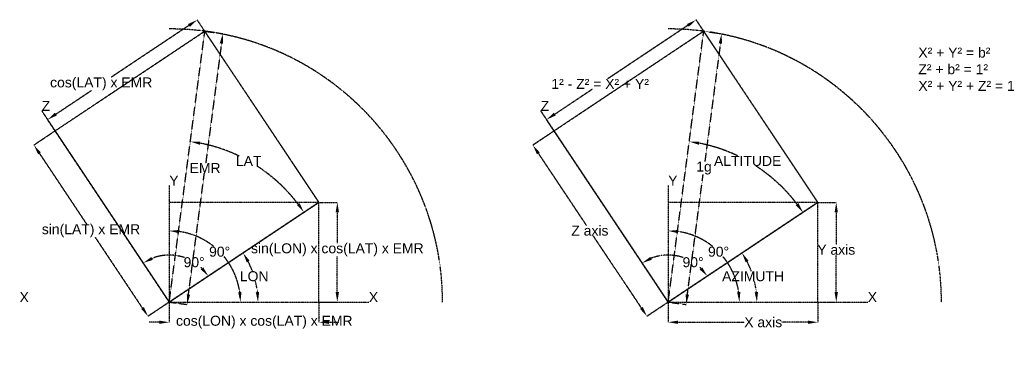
# Model space of a CAD drawing. Header units: inches. Extents: x -6371 to 33934, y -6371 to 6576.
# Drawn here: x 14006 to 33934, y -1203 to 5659 of the extents above; entities that cross this region are included whole.
import ezdxf

# ---------------------------------------------------------------- set-up
doc = ezdxf.new("R2010")
doc.units = ezdxf.units.IN
doc.header["$MEASUREMENT"] = 0
doc.linetypes.add('DASHED2', pattern=[0.375, 0.25, -0.125])
doc.layers.add('vec_LATLON', color=6, linetype='DASHED2')
doc.styles.get("Standard").update_dxf_attribs({"font": 'ARIAL.TTF'})
doc.dimstyles.get("Standard").update_dxf_attribs({"dimtxt": 0.18, "dimasz": 0.18, "dimexe": 0.18, "dimexo": 0.0625, "dimgap": 0.09, "dimtad": 0, "dimtih": 1, "dimtoh": 1, "dimdec": 4, "dimzin": 0, "dimdsep": 46, "dimtxsty": 'Standard', "dimcen": 0.09, "dimadec": 0, "dimazin": 0, "dimtfac": 1, "dimtdec": 4, "dimtofl": 0, "dimtmove": 0, "dimatfit": 3, "dimfxl": 1, "dimtolj": 1, "dimtzin": 0, "dimarcsym": 0})

# ---------------------------------------------------------------- blocks, each defined once
blk = doc.blocks.new('*D36')
at = {"layer": 'Defpoints', "color": 0}
for p in [(20000, 2000), (18745, 346), (17000, 0), (17000, 0), (21000, 0)]:
    blk.add_point(p, dxfattribs=at)
at = {"layer": 'vec_LATLON', "color": 0, "lineweight": -2}
for start, end in [(20.4334, 27.244), (6.4461, 13.4589)]:
    blk.add_arc((17000, 0), 1779, start, end, dxfattribs=at)
at = {"layer": 'vec_LATLON', "color": 0}
for points in [[(18610, 831), (18553, 797), (18480, 987)], [(18734, 198), (18801, 202), (18779, 0)]]:
    blk.add_solid(points, dxfattribs=at)
at = {"layer": 'vec_LATLON', "color": 0, "insert": (18702, 518), "char_height": 200, "attachment_point": 5}
blk.add_mtext('LON', dxfattribs=at)
blk = doc.blocks.new('*D37')
at = {"layer": 'Defpoints', "color": 0}
for p in [(17713, 5431), (19088, 2486), (20000, 2000), (17000, 0), (17000, 0)]:
    blk.add_point(p, dxfattribs=at)
at = {"layer": 'vec_LATLON', "color": 0, "lineweight": -2}
for start, end in [(64.4576, 78.9895), (37.2205, 57.2038)]:
    blk.add_arc((17000, 0), 3246, start, end, dxfattribs=at)
at = {"layer": 'vec_LATLON', "color": 0}
for points in [[(17625, 3220), (17615, 3154), (17423, 3219)], [(19558, 1944), (19612, 1983), (19701, 1801)]]:
    blk.add_solid(points, dxfattribs=at)
at = {"layer": 'vec_LATLON', "color": 0, "insert": (18592, 2829), "char_height": 200, "attachment_point": 5}
blk.add_mtext('LAT', dxfattribs=at)
blk = doc.blocks.new('*D38')
at = {"layer": 'Defpoints', "color": 0}
for p in [(17713, 5431), (18072, 5383), (17000, 0)]:
    blk.add_point(p, dxfattribs=at)
at = {"layer": 'vec_LATLON', "color": 0, "lineweight": -2}
for p, q in [((17713, 5431), (18072, 5383)), ((18046, 5185), (17731, 2789)), ((17385, 151), (17705, 2588)), ((17000, 0), (17359, -47))]:
    blk.add_line(p, q, dxfattribs=at)
at = {"layer": 'vec_LATLON', "color": 0}
for points in [[(18079, 5181), (18013, 5190), (18072, 5383)], [(17352, 156), (17418, 147), (17359, -47)]]:
    blk.add_solid(points, dxfattribs=at)
at = {"layer": 'vec_LATLON', "color": 0, "insert": (17718, 2688), "char_height": 200, "attachment_point": 5}
blk.add_mtext('\\A1;EMR', dxfattribs=at)
blk = doc.blocks.new('*D39')
at = {"layer": 'Defpoints', "color": 0}
for p in [(17000, 0), (20000, 0), (20000, -404)]:
    blk.add_point(p, dxfattribs=at)
at = {"layer": 'vec_LATLON', "color": 0, "lineweight": -2}
for p, q in [((17000, 0), (17000, -404)), ((20000, 0), (20000, -404)), ((16800, -404), (16600, -404)), ((20200, -404), (20400, -404))]:
    blk.add_line(p, q, dxfattribs=at)
at = {"layer": 'vec_LATLON', "color": 0}
for points in [[(16800, -437), (16800, -371), (17000, -404)], [(20200, -371), (20200, -437), (20000, -404)]]:
    blk.add_solid(points, dxfattribs=at)
at = {"layer": 'vec_LATLON', "color": 0, "insert": (18905, -404), "char_height": 200, "attachment_point": 5}
blk.add_mtext('\\A1;cos(LON) x cos(LAT) x EMR', dxfattribs=at)
blk = doc.blocks.new('*D40')
at = {"layer": 'Defpoints', "color": 0}
for p in [(14713, 3431), (14288, 3147), (17000, 0)]:
    blk.add_point(p, dxfattribs=at)
at = {"layer": 'vec_LATLON', "color": 0, "lineweight": -2}
for p, q in [((14713, 3431), (14288, 3147)), ((14399, 2981), (15344, 1563)), ((16464, -117), (15519, 1301)), ((17000, 0), (16574, -284))]:
    blk.add_line(p, q, dxfattribs=at)
at = {"layer": 'vec_LATLON', "color": 0}
for points in [[(14426, 2999), (14371, 2962), (14288, 3147)], [(16436, -136), (16491, -99), (16575, -284)]]:
    blk.add_solid(points, dxfattribs=at)
at = {"layer": 'vec_LATLON', "color": 0, "insert": (15431, 1432), "char_height": 200, "attachment_point": 5}
blk.add_mtext('\\A1;sin(LAT) x EMR', dxfattribs=at)
blk = doc.blocks.new('*D41')
at = {"layer": 'Defpoints', "color": 0}
for p in [(20000, 2000), (20369, 2000), (20000, 0)]:
    blk.add_point(p, dxfattribs=at)
at = {"layer": 'vec_LATLON', "color": 0, "lineweight": -2}
for p, q in [((20000, 2000), (20369, 2000)), ((20369, 1800), (20369, 1180)), ((20369, 200), (20369, 917)), ((20000, 0), (20369, 0))]:
    blk.add_line(p, q, dxfattribs=at)
at = {"layer": 'vec_LATLON', "color": 0}
for points in [[(20402, 1800), (20335, 1800), (20369, 2000)], [(20335, 200), (20402, 200), (20369, 0)]]:
    blk.add_solid(points, dxfattribs=at)
at = {"layer": 'vec_LATLON', "color": 0, "insert": (20369, 1049), "char_height": 200, "attachment_point": 5}
blk.add_mtext('\\A1;sin(LON) x cos(LAT) x EMR', dxfattribs=at)
blk = doc.blocks.new('*D44')
at = {"layer": 'Defpoints', "color": 0}
for p in [(17561, 5658), (20000, 2000), (17000, 0)]:
    blk.add_point(p, dxfattribs=at)
at = {"layer": 'vec_LATLON', "color": 0, "lineweight": -2}
for p, q in [((20000, 2000), (17561, 5659)), ((17395, 5548), (15833, 4506)), ((14727, 3769), (15440, 4244)), ((17000, 0), (14561, 3659))]:
    blk.add_line(p, q, dxfattribs=at)
at = {"layer": 'vec_LATLON', "color": 0}
for points in [[(17413, 5520), (17376, 5575), (17561, 5658)], [(14709, 3797), (14746, 3742), (14561, 3658)]]:
    blk.add_solid(points, dxfattribs=at)
at = {"layer": 'vec_LATLON', "color": 0, "insert": (15636, 4375), "char_height": 200, "attachment_point": 5}
blk.add_mtext('\\A1;cos(LAT) x EMR', dxfattribs=at)
blk = doc.blocks.new('*D45')
at = {"layer": 'Defpoints', "color": 0}
for p in [(14444, 3834), (20000, 2000), (16940, 940), (17000, 0), (17000, 0)]:
    blk.add_point(p, dxfattribs=at)
at = {"layer": 'vec_LATLON', "color": 0, "lineweight": -2}
for start, end in [(71.225, 111.4987), (45.8815, 47.5715)]:
    blk.add_arc((17000, 0), 942, start, end, dxfattribs=at)
at = {"layer": 'vec_LATLON', "color": 0}
for points in [[(16640, 906), (16670, 847), (16478, 784)], [(17630, 655), (17681, 697), (17784, 522)]]:
    blk.add_solid(points, dxfattribs=at)
at = {"layer": 'vec_LATLON', "color": 5, "insert": (17499, 799), "char_height": 200, "attachment_point": 5}
blk.add_mtext('\\A1;90%%d', dxfattribs=at)
blk = doc.blocks.new('*D46')
at = {"layer": 'Defpoints', "color": 0}
for p in [(17000, 2337), (18237, 714), (17000, 0), (17000, 0), (21000, 0)]:
    blk.add_point(p, dxfattribs=at)
at = {"layer": 'vec_LATLON', "color": 0, "lineweight": -2}
for start, end in [(51.2229, 81.9677), (8.0323, 39.3922)]:
    blk.add_arc((17000, 0), 1428, start, end, dxfattribs=at)
at = {"layer": 'vec_LATLON', "color": 0}
for points in [[(17202, 1447), (17197, 1381), (17000, 1428)], [(18381, 197), (18447, 202), (18428, 0)]]:
    blk.add_solid(points, dxfattribs=at)
at = {"layer": 'vec_LATLON', "color": 1, "insert": (18010, 1010), "char_height": 200, "attachment_point": 5}
blk.add_mtext('\\A1;90%%d', dxfattribs=at)
blk = doc.blocks.new('*D47')
at = {"layer": 'Defpoints', "color": 0}
for p in [(30000, 2000), (28745, 346), (27000, 0), (27000, 0), (31000, 0)]:
    blk.add_point(p, dxfattribs=at)
at = {"layer": 'vec_LATLON', "color": 0, "lineweight": -2}
for start, end in [(20.3749, 27.244), (6.4461, 13.5152)]:
    blk.add_arc((27000, 0), 1779, start, end, dxfattribs=at)
at = {"layer": 'vec_LATLON', "color": 0}
for points in [[(28610, 831), (28553, 797), (28480, 987)], [(28734, 198), (28801, 202), (28779, 0)]]:
    blk.add_solid(points, dxfattribs=at)
at = {"layer": 'vec_LATLON', "color": 0, "insert": (28702, 518), "char_height": 200, "attachment_point": 5}
blk.add_mtext('AZIMUTH', dxfattribs=at)
blk = doc.blocks.new('*D48')
at = {"layer": 'Defpoints', "color": 0}
for p in [(27713, 5431), (29088, 2486), (30000, 2000), (27000, 0), (27000, 0)]:
    blk.add_point(p, dxfattribs=at)
at = {"layer": 'vec_LATLON', "color": 0, "lineweight": -2}
for start, end in [(64.5273, 78.9895), (37.2205, 57.1485)]:
    blk.add_arc((27000, 0), 3246, start, end, dxfattribs=at)
at = {"layer": 'vec_LATLON', "color": 0}
for points in [[(27626, 3220), (27615, 3154), (27423, 3219)], [(29558, 1944), (29613, 1983), (29701, 1801)]]:
    blk.add_solid(points, dxfattribs=at)
at = {"layer": 'vec_LATLON', "color": 0, "insert": (28593, 2829), "char_height": 200, "attachment_point": 5}
blk.add_mtext('ALTITUDE', dxfattribs=at)
blk = doc.blocks.new('*D49')
at = {"layer": 'Defpoints', "color": 0}
for p in [(27713, 5431), (28072, 5383), (27000, 0)]:
    blk.add_point(p, dxfattribs=at)
at = {"layer": 'vec_LATLON', "color": 0, "lineweight": -2}
for p, q in [((27713, 5431), (28072, 5383)), ((28046, 5185), (27735, 2818)), ((27385, 151), (27701, 2559)), ((27000, 0), (27359, -47))]:
    blk.add_line(p, q, dxfattribs=at)
at = {"layer": 'vec_LATLON', "color": 0}
for points in [[(28079, 5181), (28013, 5190), (28072, 5383)], [(27352, 156), (27418, 147), (27359, -47)]]:
    blk.add_solid(points, dxfattribs=at)
at = {"layer": 'vec_LATLON', "color": 0, "insert": (27718, 2688), "char_height": 200, "attachment_point": 5}
blk.add_mtext('\\A1;1g', dxfattribs=at)
blk = doc.blocks.new('*D50')
at = {"layer": 'Defpoints', "color": 0}
for p in [(27000, 0), (30000, 0), (30000, -404)]:
    blk.add_point(p, dxfattribs=at)
at = {"layer": 'vec_LATLON', "color": 0, "lineweight": -2}
for p, q in [((27000, 0), (27000, -404)), ((30000, 0), (30000, -404)), ((27200, -404), (28531, -404)), ((29800, -404), (29279, -404))]:
    blk.add_line(p, q, dxfattribs=at)
at = {"layer": 'vec_LATLON', "color": 0}
for points in [[(27200, -371), (27200, -437), (27000, -404)], [(29800, -437), (29800, -371), (30000, -404)]]:
    blk.add_solid(points, dxfattribs=at)
at = {"layer": 'vec_LATLON', "color": 0, "insert": (28905, -404), "char_height": 200, "attachment_point": 5}
blk.add_mtext('\\A1;X axis', dxfattribs=at)
blk = doc.blocks.new('*D51')
at = {"layer": 'Defpoints', "color": 0}
for p in [(24713, 3431), (24288, 3147), (27000, 0)]:
    blk.add_point(p, dxfattribs=at)
at = {"layer": 'vec_LATLON', "color": 0, "lineweight": -2}
for p, q in [((24713, 3431), (24288, 3147)), ((24399, 2980), (25364, 1533)), ((26464, -117), (25499, 1330)), ((27000, 0), (26575, -284))]:
    blk.add_line(p, q, dxfattribs=at)
at = {"layer": 'vec_LATLON', "color": 0}
for points in [[(24427, 2999), (24371, 2962), (24288, 3147)], [(26436, -136), (26492, -99), (26575, -284)]]:
    blk.add_solid(points, dxfattribs=at)
at = {"layer": 'vec_LATLON', "color": 0, "insert": (25431, 1432), "char_height": 200, "attachment_point": 5}
blk.add_mtext('\\A1;Z axis', dxfattribs=at)
blk = doc.blocks.new('*D52')
at = {"layer": 'Defpoints', "color": 0}
for p in [(30000, 2000), (30369, 2000), (30000, 0)]:
    blk.add_point(p, dxfattribs=at)
at = {"layer": 'vec_LATLON', "color": 0, "lineweight": -2}
for p, q in [((30000, 2000), (30369, 2000)), ((30369, 1800), (30369, 1150)), ((30369, 200), (30369, 947)), ((30000, 0), (30369, 0))]:
    blk.add_line(p, q, dxfattribs=at)
at = {"layer": 'vec_LATLON', "color": 0}
for points in [[(30402, 1800), (30336, 1800), (30369, 2000)], [(30336, 200), (30402, 200), (30369, 0)]]:
    blk.add_solid(points, dxfattribs=at)
at = {"layer": 'vec_LATLON', "color": 0, "insert": (30369, 1049), "char_height": 200, "attachment_point": 5}
blk.add_mtext('\\A1;Y axis', dxfattribs=at)
blk = doc.blocks.new('*D53')
at = {"layer": 'Defpoints', "color": 0}
for p in [(27561, 5658), (30000, 2000), (27000, 0)]:
    blk.add_point(p, dxfattribs=at)
at = {"layer": 'vec_LATLON', "color": 0, "lineweight": -2}
for p, q in [((30000, 2000), (27561, 5659)), ((27395, 5548), (25789, 4477)), ((24728, 3769), (25485, 4274)), ((27000, 0), (24561, 3659))]:
    blk.add_line(p, q, dxfattribs=at)
at = {"layer": 'vec_LATLON', "color": 0}
for points in [[(27413, 5520), (27376, 5575), (27561, 5658)], [(24709, 3797), (24746, 3742), (24561, 3658)]]:
    blk.add_solid(points, dxfattribs=at)
at = {"layer": 'vec_LATLON', "color": 0, "insert": (25637, 4375), "char_height": 200, "attachment_point": 5}
blk.add_mtext('\\A1;1² - Z² = X² + Y²', dxfattribs=at)
blk = doc.blocks.new('*D54')
at = {"layer": 'Defpoints', "color": 0}
for p in [(24444, 3834), (30000, 2000), (26940, 940), (27000, 0), (27000, 0)]:
    blk.add_point(p, dxfattribs=at)
at = {"layer": 'vec_LATLON', "color": 0, "lineweight": -2}
for start, end in [(71.225, 111.4987), (45.8815, 47.5715)]:
    blk.add_arc((27000, 0), 942, start, end, dxfattribs=at)
at = {"layer": 'vec_LATLON', "color": 0}
for points in [[(26640, 906), (26671, 847), (26478, 784)], [(27630, 655), (27682, 697), (27784, 522)]]:
    blk.add_solid(points, dxfattribs=at)
at = {"layer": 'vec_LATLON', "color": 5, "insert": (27499, 799), "char_height": 200, "attachment_point": 5}
blk.add_mtext('\\A1;90%%d', dxfattribs=at)
blk = doc.blocks.new('*D55')
at = {"layer": 'Defpoints', "color": 0}
for p in [(27000, 2337), (28237, 714), (27000, 0), (27000, 0), (31000, 0)]:
    blk.add_point(p, dxfattribs=at)
at = {"layer": 'vec_LATLON', "color": 0, "lineweight": -2}
for start, end in [(51.2229, 81.9677), (8.0323, 39.3922)]:
    blk.add_arc((27000, 0), 1428, start, end, dxfattribs=at)
at = {"layer": 'vec_LATLON', "color": 0}
for points in [[(27202, 1447), (27198, 1381), (27000, 1428)], [(28381, 197), (28447, 202), (28428, 0)]]:
    blk.add_solid(points, dxfattribs=at)
at = {"layer": 'vec_LATLON', "color": 1, "insert": (28010, 1010), "char_height": 200, "attachment_point": 5}
blk.add_mtext('\\A1;90%%d', dxfattribs=at)

msp = doc.modelspace()

# ---------------------------------------------------------------- linework, layer by layer
at = {"layer": 'vec_LATLON', "color": 2}
for p, q in [((17000.11397, 0.08903), (17713.12549, 5430.57176)), ((27000.34192, 0.06191), (27713.35343, 5430.54464))]:
    msp.add_line(p, q, dxfattribs=at)
at = {"layer": 'vec_LATLON', "color": 5}
for p, q in [((14444.0113, 3834.24304), (17000.11397, 0.08903)), ((24444.23924, 3834.21592), (27000.34192, 0.06191))]:
    msp.add_line(p, q, dxfattribs=at)
at = {"layer": 'vec_LATLON', "color": 3}
for p, q in [((17000.11397, 2337.16186), (17000.11397, 0.08903)), ((27000.34192, 2337.13474), (27000.34192, 0.06191))]:
    msp.add_line(p, q, dxfattribs=at)
at = {"layer": 'vec_LATLON'}
for p, q in [((20000.11397, 2000.08903), (17000.11397, 0.08903)), ((20000.11397, 2000.08903), (17000.11397, 2000.08903)), ((20000.11397, 0.08903), (20000.11397, 2000.08903)), ((30000.34192, 2000.06191), (27000.34192, 0.06191)), ((30000.34192, 2000.06191), (27000.34192, 2000.06191)), ((30000.34192, 0.06191), (30000.34192, 2000.06191))]:
    msp.add_line(p, q, dxfattribs=at)
at = {"layer": 'vec_LATLON', "color": 1}
for p, q in [((17000.11397, 0.08903), (21000.11397, 0.08903)), ((27000.34192, 0.06191), (31000.34192, 0.06191))]:
    msp.add_line(p, q, dxfattribs=at)
at = {"layer": 'vec_LATLON'}
for points in [[(17000.11397, 0.08903), (20000.11397, 2000.08903), (17713.12549, 5430.57176), (14713.12549, 3430.57176)], [(27000.34192, 0.06191), (30000.34192, 2000.06191), (27713.35343, 5430.54464), (24713.35343, 3430.54464)]]:
    msp.add_lwpolyline(points, close=True, dxfattribs=at)
at = {"layer": 'vec_LATLON', "color": 2}
for centre in [(17000, 0), (27000.22794, -0.02712)]:
    msp.add_arc(centre, 5477.19432, 0.001275245, 89.99720596, dxfattribs=at)

# ---------------------------------------------------------------- texts
at = {"layer": 'vec_LATLON', "color": 5}
for p in [(14444.0113, 3834.24304), (24444.23924, 3834.21592)]:
    msp.add_text('Z', height=200, dxfattribs=at).set_placement(p)
at = {"layer": 'vec_LATLON', "color": 3}
for p in [(17000.11397, 2337.16186), (27000.34192, 2337.13474)]:
    msp.add_text('Y', height=200, dxfattribs=at).set_placement(p)
at = {"layer": 'vec_LATLON', "color": 1}
for p in [(14000, 0), (21000.11397, 0.08903), (31000.34192, 0.06191)]:
    msp.add_text('X', height=200, dxfattribs=at).set_placement(p)
at = {"layer": 'vec_LATLON', "insert": (32014.70567, 5102.64112), "char_height": 200, "width": 2920.6098048, "attachment_point": 1}
msp.add_mtext('X² + Y² = b²\\PZ² + b² = 1²\\PX² + Y² + Z² = 1', dxfattribs=at)

# ---------------------------------------------------------------- dimensions: what is measured, and where the dimension line sits
at = {"layer": 'vec_LATLON'}
for base, p1, p2, text, picture, middle in [((17561.16917, 5658.48237), (17000, 0), (20000.11397, 2000.08903), 'cos(LAT) x EMR', '*D44', (15636.47032, 4375.34143)), ((27561.39711, 5658.45525), (27000.22794, -0.02712), (30000.34192, 2000.06191), '1² - Z² = X² + Y²', '*D53', (25636.69826, 4375.31431))]:
    dim = msp.add_linear_dim(base=base, p1=p1, p2=p2, angle=33.690240068, text=text, dimstyle='Standard', override={"dimtxt": 200, "dimasz": 200}, dxfattribs=at)
    dim.commit()
    dim.dimension.update_dxf_attribs({"geometry": picture, "text_midpoint": middle, "dimtype": 161})
for base, line1, line2, text, picture, middle in [((19088.25508, 2485.70347), ((17000.11397, 0.08903), (20000.11397, 2000.08903)), ((17000.11397, 0.08903), (17713.12549, 5430.57176)), 'LAT', '*D37', (18592.47325, 2829.04721)), ((29088.48302, 2485.67635), ((27000.34192, 0.06191), (30000.34192, 2000.06191)), ((27000.34192, 0.06191), (27713.35343, 5430.54464)), 'ALTITUDE', '*D48', (28592.70119, 2829.02009)), ((18744.68292, 346.47306), ((17000.11397, 0.08903), (20000.11397, 2000.08903)), ((17000.11397, 0.08903), (21000.11397, 0.08903)), 'LON', '*D36', (18701.80089, 517.54854)), ((28744.91086, 346.44594), ((27000.34192, 0.06191), (30000.34192, 2000.06191)), ((27000.34192, 0.06191), (31000.34192, 0.06191)), 'AZIMUTH', '*D47', (28702.02883, 517.52142))]:
    dim = msp.add_angular_dim_2l(base=base, line1=line1, line2=line2, text=text, dimstyle='Standard', override={"dimtxt": 200, "dimasz": 200}, dxfattribs=at)
    dim.commit()
    dim.dimension.update_dxf_attribs({"geometry": picture, "text_midpoint": middle, "dimtype": 162})
at = {"layer": 'vec_LATLON', "color": 2}
for base, p1, p2, text, picture, middle in [((18071.70134, 5383.49147), (17000.11397, 0.08903), (17713.12549, 5430.57176), 'EMR', '*D38', (17717.85213, 2688.4831)), ((28071.92928, 5383.46435), (27000.34192, 0.06191), (27713.35343, 5430.54464), '1g', '*D49', (27718.08007, 2688.45598))]:
    dim = msp.add_linear_dim(base=base, p1=p1, p2=p2, angle=82.519966137, text=text, dimstyle='Standard', override={"dimtxt": 200, "dimasz": 200}, dxfattribs=at)
    dim.commit()
    dim.dimension.update_dxf_attribs({"geometry": picture, "text_midpoint": middle, "dimtype": 161})
at = {"layer": 'vec_LATLON'}
for base, line1, line2, picture, middle in [((16939.50588, 939.85109), ((14444.0113, 3834.24304), (17000.11397, 0.08903)), ((17000.11397, 0.08903), (20000.11397, 2000.08903)), '*D45', (17499.19685, 798.67676)), ((26939.73382, 939.82397), ((24444.23924, 3834.21592), (27000.34192, 0.06191)), ((27000.34192, 0.06191), (30000.34192, 2000.06191)), '*D54', (27499.42479, 798.64964))]:
    dim = msp.add_angular_dim_2l(base=base, line1=line1, line2=line2, dimstyle='Standard', override={"dimtxt": 200, "dimasz": 200, "dimclrt": 5}, dxfattribs=at)
    dim.commit()
    dim.dimension.update_dxf_attribs({"geometry": picture, "text_midpoint": middle, "dimtype": 162})
at = {"layer": 'vec_LATLON', "color": 5}
for p1, p2, text, picture, middle in [((17000.052, 0.03467), (14713.12549, 3430.57176), 'sin(LAT) x EMR', '*D40', (15431.11663, 1431.66732)), ((27000.27995, 0.00755), (24713.35343, 3430.54464), 'Z axis', '*D51', (25431.34458, 1431.6402))]:
    dim = msp.add_aligned_dim(p1=p1, p2=p2, distance=511.34708, text=text, dimstyle='Standard', override={"dimtxt": 200, "dimasz": 200}, dxfattribs=at)
    dim.commit()
    dim.dimension.update_dxf_attribs({"geometry": picture, "text_midpoint": middle})
at = {"layer": 'vec_LATLON'}
for base, line1, line2, picture, middle in [((18236.63083, 713.99237), ((17000.11397, 2337.16186), (17000.11397, 0.08903)), ((17000.11397, 0.08903), (21000.11397, 0.08903)), '*D46', (18009.72576, 1009.70082)), ((28236.85877, 713.96525), ((27000.34192, 2337.13474), (27000.34192, 0.06191)), ((27000.34192, 0.06191), (31000.34192, 0.06191)), '*D55', (28009.9537, 1009.67369))]:
    dim = msp.add_angular_dim_2l(base=base, line1=line1, line2=line2, dimstyle='Standard', override={"dimtxt": 200, "dimasz": 200, "dimclrt": 1}, dxfattribs=at)
    dim.commit()
    dim.dimension.update_dxf_attribs({"geometry": picture, "text_midpoint": middle})
at = {"layer": 'vec_LATLON', "color": 3}
for base, p1, p2, text, picture, middle in [((20368.79529, 2000.08903), (20000.11397, 0.08903), (20000.11397, 2000.08903), 'sin(LON) x cos(LAT) x EMR', '*D41', (20368.79529, 1048.65754)), ((30369.02324, 2000.06191), (30000.34192, 0.06191), (30000.34192, 2000.06191), 'Y axis', '*D52', (30369.02324, 1048.63041))]:
    dim = msp.add_linear_dim(base=base, p1=p1, p2=p2, angle=90, text=text, dimstyle='Standard', override={"dimtxt": 200, "dimasz": 200}, dxfattribs=at)
    dim.commit()
    dim.dimension.update_dxf_attribs({"geometry": picture, "text_midpoint": middle, "dimtype": 161})
at = {"layer": 'vec_LATLON', "color": 1}
for base, p1, p2, text, picture, middle in [((20000.11288, -403.93025), (17000.052, 0.09717), (20000.11397, 0.08903), 'cos(LON) x cos(LAT) x EMR', '*D39', (18904.83793, -403.92728)), ((30000.34082, -403.95737), (27000.27995, 0.07005), (30000.34192, 0.06191), 'X axis', '*D50', (28905.06588, -403.9544))]:
    dim = msp.add_linear_dim(base=base, p1=p1, p2=p2, angle=359.999844611, text=text, dimstyle='Standard', override={"dimtxt": 200, "dimasz": 200}, dxfattribs=at)
    dim.commit()
    dim.dimension.update_dxf_attribs({"geometry": picture, "text_midpoint": middle, "dimtype": 161})

doc.saveas('drawing.dxf')
